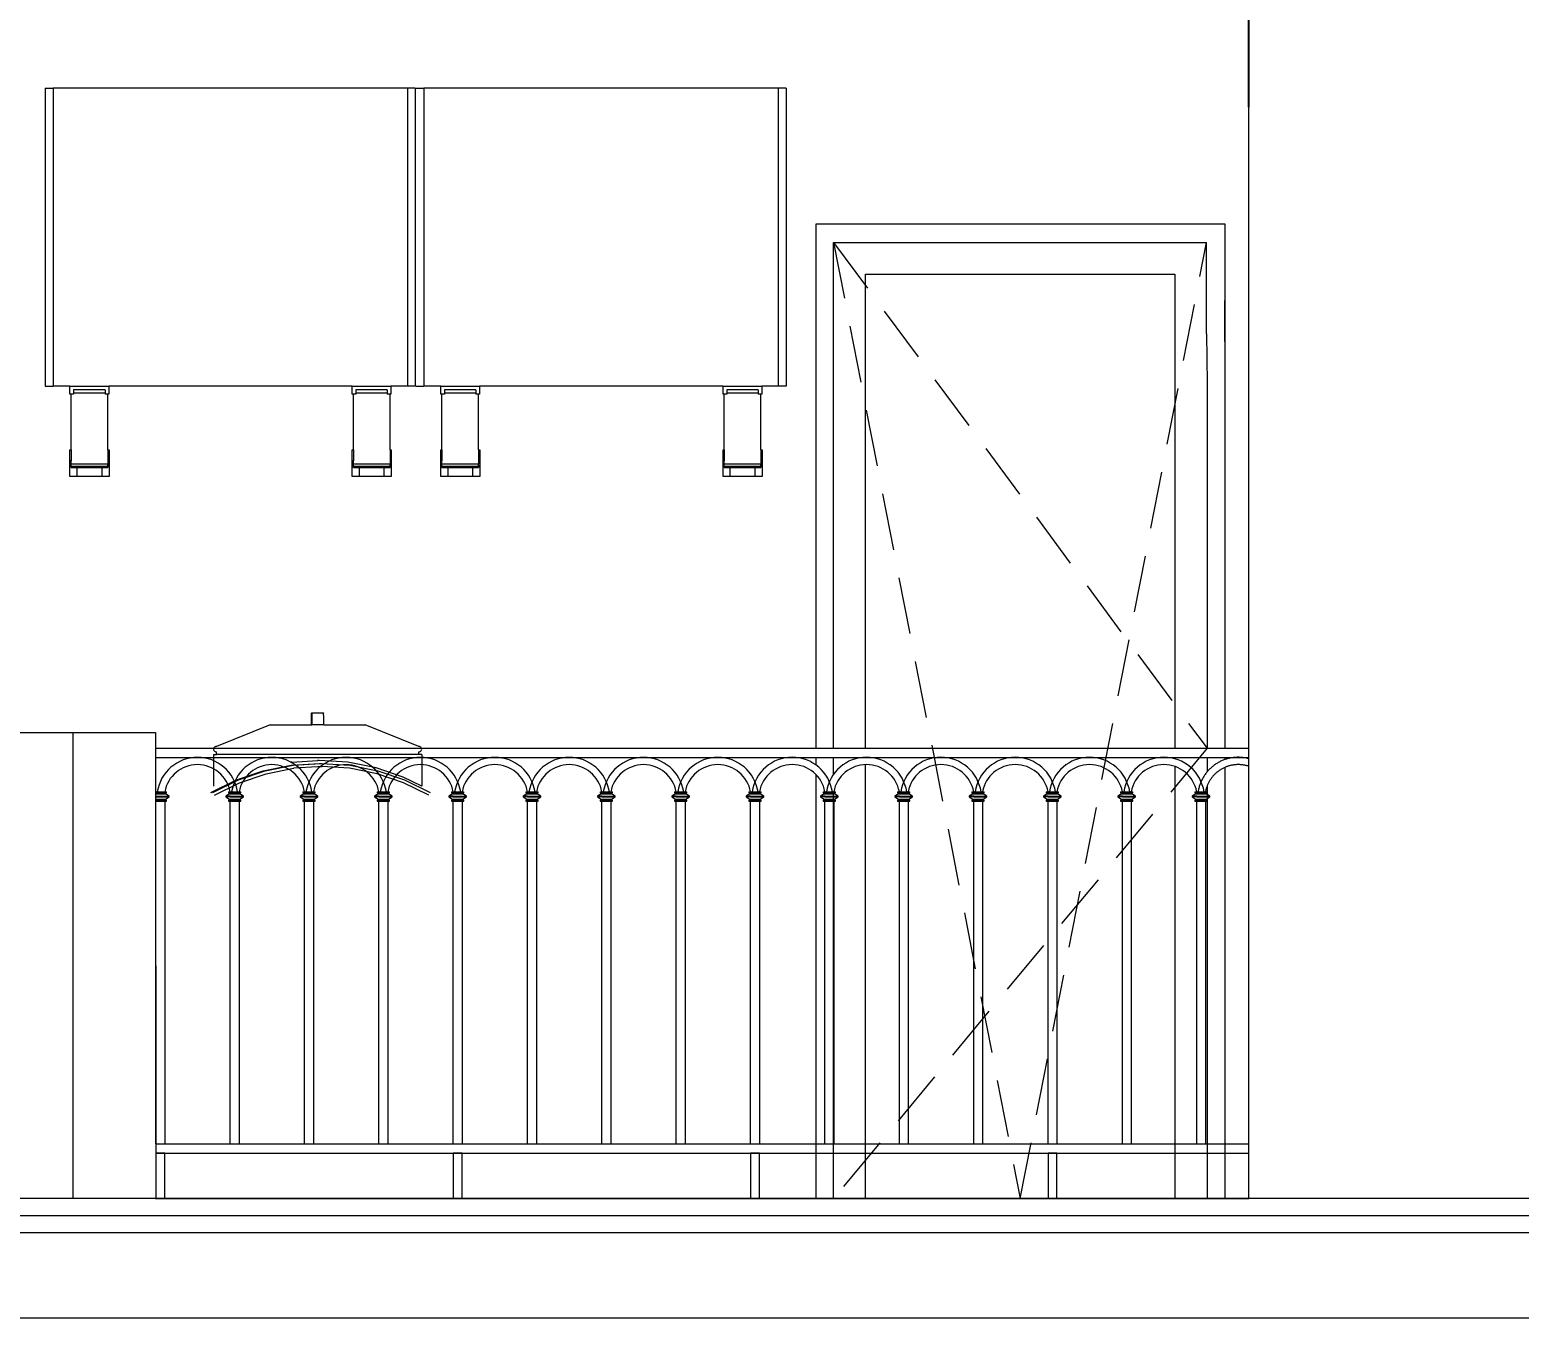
# Model space of a CAD drawing. Header units: millimetres. Extents: x -78046 to 260989, y -99288 to 158505.
# Drawn here: x 199931 to 203200, y 77385 to 80214 of the extents above; entities that cross this region are included whole.
import ezdxf
from ezdxf.xclip import XClip

# ---------------------------------------------------------------- set-up
doc = ezdxf.new("R2010")
doc.units = ezdxf.units.MM
doc.header["$LTSCALE"] = 100
doc.header["$XCLIPFRAME"] = 0
doc.header["$PDMODE"] = 98
doc.linetypes.add('HIDDEN', pattern=[0.375, 0.25, -0.125])
doc.layers.get('Defpoints').update_dxf_attribs({"lineweight": 13})
for name, color, linetype, lineweight in [('-DOOR', 137, 'Continuous', 9), ('-HATCH', 8, 'Continuous', 5), ('-HIDE', 3, 'HIDDEN', 13), ('-LINE1', 7, 'Continuous', 18)]:
    doc.layers.add(name, color=color, linetype=linetype, lineweight=lineweight)
doc.styles.add('AVANH', font='VHAVAN_2.TTF', dxfattribs={"width": 0.8})
doc.dimstyles.new('C_100A3', dxfattribs={"dimscale": 100, "dimtxt": 2.5, "dimasz": 1.2, "dimexe": 1.8, "dimexo": 0, "dimgap": 0.75, "dimtad": 1, "dimdec": 0, "dimzin": 0, "dimdsep": 46, "dimtxsty": 'AVANH', "dimblk": 'ARCHTICK', "dimcen": 0, "dimdle": 1.8, "dimclrd": 256, "dimclre": 256, "dimclrt": 7, "dimadec": 0, "dimazin": 0, "dimtfac": 0.0001, "dimtdec": 0, "dimtix": 1, "dimtmove": 2, "dimatfit": 3, "dimldrblk": 'ARCHTICK', "dimfxl": 1.8, "dimtolj": 1, "dimtzin": 0, "dimarcsym": 0})

# ---------------------------------------------------------------- blocks, each defined once
blk = doc.blocks.new('lancan')
for p, q in [((-1.1, 988.8), (6547.2, 988.8)), ((-1.1, 968.8), (6547.2, 968.8)), ((0, 883.9), (-9.8, 883.9)), ((-4, 893), (0, 893)), ((-1.6, 891), (0, 891)), ((-1.6, 889), (20.8, 889)), ((0, 893), (19.2, 893)), ((19.2, 891), (0, 891)), ((0, 881.9), (0, 883.9)), ((0, 883.9), (19.2, 883.9)), ((19.2, 893), (23.2, 893)), ((19.2, 891), (20.8, 891)), ((19.2, 883.9), (19.2, 881.9)), ((19.2, 883.9), (29, 883.9)), ((20.8, 889), (20.8, 891)), ((20.8, 891), (23.2, 891)), ((29, 883.9), (20.8, 889)), ((23.2, 891), (23.2, 893)), ((29, 881.9), (29, 883.9)), ((161.6, 889), (153.4, 883.9)), ((153.4, 883.9), (153.4, 881.9)), ((163.2, 883.9), (153.4, 883.9)), ((159.2, 893), (159.2, 891)), ((159.2, 893), (163.2, 893)), ((159.2, 891), (161.6, 891)), ((161.6, 891), (161.6, 889)), ((161.6, 891), (163.2, 891)), ((161.6, 889), (184, 889)), ((163.2, 893), (182.4, 893)), ((182.4, 891), (163.2, 891)), ((163.2, 881.9), (163.2, 883.9)), ((163.2, 883.9), (182.4, 883.9)), ((182.4, 893), (186.4, 893)), ((182.4, 891), (184, 891)), ((182.4, 883.9), (182.4, 881.9)), ((182.4, 883.9), (192.2, 883.9)), ((184, 889), (184, 891)), ((184, 891), (186.4, 891)), ((192.2, 883.9), (184, 889)), ((186.4, 891), (186.4, 893)), ((192.2, 881.9), (192.2, 883.9)), ((324.8, 889), (316.6, 883.9)), ((316.6, 883.9), (316.6, 881.9)), ((326.4, 883.9), (316.6, 883.9)), ((322.4, 893), (322.4, 891)), ((322.4, 893), (326.4, 893)), ((322.4, 891), (324.8, 891)), ((324.8, 891), (324.8, 889)), ((324.8, 891), (326.4, 891)), ((324.8, 889), (347.2, 889)), ((326.4, 893), (345.6, 893)), ((345.6, 891), (326.4, 891)), ((326.4, 881.9), (326.4, 883.9)), ((326.4, 883.9), (345.6, 883.9)), ((345.6, 893), (349.6, 893)), ((345.6, 891), (347.2, 891)), ((345.6, 883.9), (345.6, 881.9)), ((345.6, 883.9), (355.4, 883.9)), ((347.2, 889), (347.2, 891)), ((347.2, 891), (349.6, 891)), ((355.4, 883.9), (347.2, 889)), ((349.6, 891), (349.6, 893)), ((355.4, 881.9), (355.4, 883.9)), ((488, 889), (479.8, 883.9)), ((479.8, 883.9), (479.8, 881.9)), ((489.6, 883.9), (479.8, 883.9)), ((485.6, 893), (485.6, 891)), ((485.6, 893), (489.6, 893)), ((485.6, 891), (488, 891)), ((488, 891), (488, 889)), ((488, 891), (489.6, 891)), ((488, 889), (510.4, 889)), ((489.6, 893), (508.8, 893)), ((508.8, 891), (489.6, 891)), ((489.6, 881.9), (489.6, 883.9)), ((489.6, 883.9), (508.8, 883.9)), ((508.8, 893), (512.8, 893)), ((508.8, 891), (510.4, 891)), ((508.8, 883.9), (508.8, 881.9)), ((508.8, 883.9), (518.6, 883.9)), ((510.4, 889), (510.4, 891)), ((510.4, 891), (512.8, 891)), ((518.6, 883.9), (510.4, 889)), ((512.8, 891), (512.8, 893)), ((518.6, 881.9), (518.6, 883.9)), ((651.2, 889), (643, 884)), ((643, 884), (643, 882)), ((652.8, 884), (643, 884)), ((648.8, 893), (648.8, 891)), ((648.8, 893), (652.8, 893)), ((648.8, 891), (651.2, 891)), ((651.2, 891), (651.2, 889)), ((651.2, 891), (652.8, 891)), ((651.2, 889), (673.6, 889)), ((652.8, 893), (672, 893)), ((672, 891), (652.8, 891)), ((652.8, 882), (652.8, 884)), ((652.8, 884), (672, 884)), ((672, 893), (676, 893)), ((672, 891), (673.6, 891)), ((672, 884), (672, 882)), ((672, 884), (681.8, 884)), ((673.6, 889), (673.6, 891)), ((673.6, 891), (676, 891)), ((681.8, 884), (673.6, 889)), ((676, 891), (676, 893)), ((681.8, 882), (681.8, 884)), ((814.4, 889), (806.2, 884)), ((806.2, 884), (806.2, 882)), ((816, 884), (806.2, 884)), ((812, 893), (812, 891)), ((812, 893), (816, 893)), ((812, 891), (814.4, 891)), ((814.4, 891), (814.4, 889)), ((814.4, 891), (816, 891)), ((814.4, 889), (836.8, 889)), ((816, 893), (835.2, 893)), ((835.2, 891), (816, 891)), ((816, 882), (816, 884)), ((816, 884), (835.2, 884)), ((835.2, 893), (839.2, 893)), ((835.2, 891), (836.8, 891)), ((835.2, 884), (835.2, 882)), ((835.2, 884), (845, 884)), ((836.8, 889), (836.8, 891)), ((836.8, 891), (839.2, 891)), ((845, 884), (836.8, 889)), ((839.2, 891), (839.2, 893)), ((845, 882), (845, 884)), ((977.6, 889), (969.4, 884)), ((969.4, 884), (969.4, 882)), ((979.2, 884), (969.4, 884)), ((975.2, 893), (975.2, 891)), ((975.2, 893), (979.2, 893)), ((975.2, 891), (977.6, 891)), ((977.6, 891), (977.6, 889)), ((977.6, 891), (979.2, 891)), ((977.6, 889), (1000, 889)), ((979.2, 893), (998.4, 893)), ((998.4, 891), (979.2, 891)), ((979.2, 882), (979.2, 884)), ((979.2, 884), (998.4, 884)), ((998.4, 893), (1002.4, 893)), ((998.4, 891), (1000, 891)), ((998.4, 884), (998.4, 882)), ((998.4, 884), (1008.2, 884)), ((1000, 889), (1000, 891)), ((1000, 891), (1002.4, 891)), ((1008.2, 884), (1000, 889)), ((1002.4, 891), (1002.4, 893)), ((1008.2, 882), (1008.2, 884)), ((1140.8, 889), (1132.6, 884)), ((1132.6, 884), (1132.6, 882)), ((1142.4, 884), (1132.6, 884)), ((1138.4, 893), (1138.4, 891)), ((1138.4, 893), (1142.4, 893)), ((1138.4, 891), (1140.8, 891)), ((1140.8, 891), (1140.8, 889)), ((1140.8, 891), (1142.4, 891)), ((1140.8, 889), (1163.2, 889)), ((1142.4, 893), (1161.6, 893)), ((1161.6, 891), (1142.4, 891)), ((1142.4, 882), (1142.4, 884)), ((1142.4, 884), (1161.6, 884)), ((1161.6, 893), (1165.6, 893)), ((1161.6, 891), (1163.2, 891)), ((1161.6, 884), (1161.6, 882)), ((1161.6, 884), (1171.4, 884)), ((1163.2, 889), (1163.2, 891)), ((1163.2, 891), (1165.6, 891)), ((1171.4, 884), (1163.2, 889)), ((1165.6, 891), (1165.6, 893)), ((1171.4, 882), (1171.4, 884)), ((1304, 889), (1295.8, 884)), ((1295.8, 884), (1295.8, 882)), ((1305.6, 884), (1295.8, 884)), ((1301.6, 893), (1301.6, 891)), ((1301.6, 893), (1305.6, 893)), ((1301.6, 891), (1304, 891)), ((1304, 891), (1304, 889)), ((1304, 891), (1305.6, 891)), ((1304, 889), (1326.4, 889)), ((1305.6, 893), (1324.8, 893)), ((1324.8, 891), (1305.6, 891)), ((1305.6, 882), (1305.6, 884)), ((1305.6, 884), (1324.8, 884)), ((1324.8, 893), (1328.8, 893)), ((1324.8, 891), (1326.4, 891)), ((1324.8, 884), (1324.8, 882)), ((1324.8, 884), (1334.6, 884)), ((1326.4, 889), (1326.4, 891)), ((1326.4, 891), (1328.8, 891)), ((1334.6, 884), (1326.4, 889)), ((1328.8, 891), (1328.8, 893)), ((1334.6, 882), (1334.6, 884)), ((1467.2, 889), (1459, 884)), ((1459, 884), (1459, 882)), ((1468.8, 884), (1459, 884)), ((1464.8, 893), (1464.8, 891)), ((1464.8, 893), (1468.8, 893)), ((1464.8, 891), (1467.2, 891)), ((1467.2, 891), (1467.2, 889)), ((1467.2, 891), (1468.8, 891)), ((1467.2, 889), (1489.6, 889)), ((1468.8, 893), (1488, 893)), ((1488, 891), (1468.8, 891)), ((1468.8, 882), (1468.8, 884)), ((1468.8, 884), (1488, 884)), ((1488, 893), (1492, 893)), ((1488, 891), (1489.6, 891)), ((1488, 884), (1488, 882)), ((1488, 884), (1497.8, 884)), ((1489.6, 889), (1489.6, 891)), ((1489.6, 891), (1492, 891)), ((1497.8, 884), (1489.6, 889)), ((1492, 891), (1492, 893)), ((1497.8, 882), (1497.8, 884)), ((1630.4, 889), (1622.2, 884)), ((1622.2, 884), (1622.2, 882)), ((1632, 884), (1622.2, 884)), ((1628, 893), (1628, 891)), ((1628, 893), (1632, 893)), ((1628, 891), (1630.4, 891)), ((1630.4, 891), (1630.4, 889)), ((1630.4, 891), (1632, 891)), ((1630.4, 889), (1652.8, 889)), ((1632, 893), (1651.2, 893)), ((1651.2, 891), (1632, 891)), ((1632, 882), (1632, 884)), ((1632, 884), (1651.2, 884)), ((1651.2, 893), (1655.2, 893)), ((1651.2, 891), (1652.8, 891)), ((1651.2, 884), (1651.2, 882)), ((1651.2, 884), (1661, 884)), ((1652.8, 889), (1652.8, 891)), ((1652.8, 891), (1655.2, 891)), ((1661, 884), (1652.8, 889)), ((1655.2, 891), (1655.2, 893)), ((1661, 882), (1661, 884)), ((1793.6, 889), (1785.4, 884)), ((1785.4, 884), (1785.4, 882)), ((1795.2, 884), (1785.4, 884)), ((1791.2, 893), (1791.2, 891)), ((1791.2, 893), (1795.2, 893)), ((1791.2, 891), (1793.6, 891)), ((1793.6, 891), (1793.6, 889)), ((1793.6, 891), (1795.2, 891)), ((1793.6, 889), (1816, 889)), ((1795.2, 893), (1814.4, 893)), ((1814.4, 891), (1795.2, 891)), ((1795.2, 882), (1795.2, 884)), ((1795.2, 884), (1814.4, 884)), ((1814.4, 893), (1818.4, 893)), ((1814.4, 891), (1816, 891)), ((1814.4, 884), (1814.4, 882)), ((1814.4, 884), (1824.2, 884)), ((1816, 889), (1816, 891)), ((1816, 891), (1818.4, 891)), ((1824.2, 884), (1816, 889)), ((1818.4, 891), (1818.4, 893)), ((1824.2, 882), (1824.2, 884)), ((1956.8, 889), (1948.5, 884)), ((1948.5, 884), (1948.5, 882)), ((1958.4, 884), (1948.5, 884)), ((1954.4, 893), (1954.4, 891)), ((1954.4, 893), (1958.4, 893)), ((1954.4, 891), (1956.8, 891)), ((1956.8, 891), (1956.8, 889)), ((1956.8, 891), (1958.4, 891)), ((1956.8, 889), (1979.2, 889)), ((1958.4, 893), (1977.6, 893)), ((1977.6, 891), (1958.4, 891)), ((1958.4, 882), (1958.4, 884)), ((1958.4, 884), (1977.6, 884)), ((1977.6, 893), (1981.6, 893)), ((1977.6, 891), (1979.2, 891)), ((1977.6, 884), (1977.6, 882)), ((1977.6, 884), (1987.4, 884)), ((1979.2, 889), (1979.2, 891)), ((1979.2, 891), (1981.6, 891)), ((1987.4, 884), (1979.2, 889)), ((1981.6, 891), (1981.6, 893)), ((1987.4, 882), (1987.4, 884)), ((2120, 889), (2111.7, 884)), ((2111.7, 884), (2111.7, 882)), ((2121.6, 884), (2111.7, 884)), ((2117.6, 893), (2117.6, 891)), ((2117.6, 893), (2121.6, 893)), ((2117.6, 891), (2120, 891)), ((2120, 891), (2120, 889)), ((2120, 891), (2121.6, 891)), ((2120, 889), (2142.4, 889)), ((2121.6, 893), (2140.8, 893)), ((2140.8, 891), (2121.6, 891)), ((2121.6, 882), (2121.6, 884)), ((2121.6, 884), (2140.8, 884)), ((2140.8, 893), (2144.8, 893)), ((2140.8, 891), (2142.4, 891)), ((2140.8, 884), (2140.8, 882)), ((2140.8, 884), (2150.6, 884)), ((2142.4, 889), (2142.4, 891)), ((2142.4, 891), (2144.8, 891)), ((2150.6, 884), (2142.4, 889)), ((2144.8, 891), (2144.8, 893)), ((2150.6, 882), (2150.6, 884)), ((2283.2, 889), (2274.9, 884)), ((2274.9, 884), (2274.9, 882)), ((2284.8, 884), (2274.9, 884)), ((2280.8, 893), (2280.8, 891)), ((2280.8, 893), (2284.8, 893)), ((2280.8, 891), (2283.2, 891)), ((2283.2, 891), (2283.2, 889)), ((2283.2, 891), (2284.8, 891)), ((2283.2, 889), (2305.6, 889)), ((2284.8, 893), (2304, 893)), ((2304, 891), (2284.8, 891)), ((2284.8, 882), (2284.8, 884)), ((2284.8, 884), (2304, 884)), ((2304, 893), (2308, 893)), ((2304, 891), (2305.6, 891)), ((2304, 884), (2304, 882)), ((2304, 884), (2313.8, 884)), ((2305.6, 889), (2305.6, 891)), ((2305.6, 891), (2308, 891)), ((2313.8, 884), (2305.6, 889)), ((2308, 891), (2308, 893)), ((2313.8, 882), (2313.8, 884)), ((0, 881.9), (-9.8, 881.9)), ((-4, 872.9), (0, 872.9)), ((-1.6, 876.9), (20.8, 876.9)), ((-1.6, 874.9), (0, 874.9)), ((0, 881.9), (19.2, 881.9)), ((19.2, 874.9), (0, 874.9)), ((0, 120), (0, 872.9)), ((0, 872.9), (19.2, 872.9)), ((19.2, 881.9), (29, 881.9)), ((19.2, 874.9), (20.8, 874.9)), ((19.2, 872.9), (19.2, 120)), ((19.2, 872.9), (23.2, 872.9)), ((20.8, 876.9), (29, 881.9)), ((20.8, 874.9), (20.8, 876.9)), ((20.8, 874.9), (23.2, 874.9)), ((23.2, 872.9), (23.2, 874.9)), ((153.4, 881.9), (161.6, 876.9)), ((163.2, 881.9), (153.4, 881.9)), ((159.2, 874.9), (159.2, 872.9)), ((159.2, 874.9), (161.6, 874.9)), ((159.2, 872.9), (163.2, 872.9)), ((161.6, 876.9), (161.6, 874.9)), ((161.6, 876.9), (184, 876.9)), ((161.6, 874.9), (163.2, 874.9)), ((163.2, 881.9), (182.4, 881.9)), ((182.4, 874.9), (163.2, 874.9)), ((163.2, 120), (163.2, 872.9)), ((163.2, 872.9), (182.4, 872.9)), ((182.4, 881.9), (192.2, 881.9)), ((182.4, 874.9), (184, 874.9)), ((182.4, 872.9), (182.4, 120)), ((182.4, 872.9), (186.4, 872.9)), ((184, 876.9), (192.2, 881.9)), ((184, 874.9), (184, 876.9)), ((184, 874.9), (186.4, 874.9)), ((186.4, 872.9), (186.4, 874.9)), ((316.6, 881.9), (324.8, 876.9)), ((326.4, 881.9), (316.6, 881.9)), ((322.4, 874.9), (322.4, 872.9)), ((322.4, 874.9), (324.8, 874.9)), ((322.4, 872.9), (326.4, 872.9)), ((324.8, 876.9), (324.8, 874.9)), ((324.8, 876.9), (347.2, 876.9)), ((324.8, 874.9), (326.4, 874.9)), ((326.4, 881.9), (345.6, 881.9)), ((345.6, 874.9), (326.4, 874.9)), ((326.4, 120), (326.4, 872.9)), ((326.4, 872.9), (345.6, 872.9)), ((345.6, 881.9), (355.4, 881.9)), ((345.6, 874.9), (347.2, 874.9)), ((345.6, 872.9), (345.6, 120)), ((345.6, 872.9), (349.6, 872.9)), ((347.2, 876.9), (355.4, 881.9)), ((347.2, 874.9), (347.2, 876.9)), ((347.2, 874.9), (349.6, 874.9)), ((349.6, 872.9), (349.6, 874.9)), ((479.8, 881.9), (488, 876.9)), ((489.6, 881.9), (479.8, 881.9)), ((485.6, 874.9), (485.6, 872.9)), ((485.6, 874.9), (488, 874.9)), ((485.6, 872.9), (489.6, 872.9)), ((488, 876.9), (488, 874.9)), ((488, 876.9), (510.4, 876.9)), ((488, 874.9), (489.6, 874.9)), ((489.6, 881.9), (508.8, 881.9)), ((508.8, 874.9), (489.6, 874.9)), ((489.6, 120), (489.6, 872.9)), ((489.6, 872.9), (508.8, 872.9)), ((508.8, 881.9), (518.6, 881.9)), ((508.8, 874.9), (510.4, 874.9)), ((508.8, 872.9), (508.8, 120)), ((508.8, 872.9), (512.8, 872.9)), ((510.4, 876.9), (518.6, 881.9)), ((510.4, 874.9), (510.4, 876.9)), ((510.4, 874.9), (512.8, 874.9)), ((512.8, 872.9), (512.8, 874.9)), ((643, 882), (651.2, 876.9)), ((652.8, 882), (643, 882)), ((648.8, 874.9), (648.8, 872.9)), ((648.8, 874.9), (651.2, 874.9)), ((648.8, 872.9), (652.8, 872.9)), ((651.2, 876.9), (651.2, 874.9)), ((651.2, 876.9), (673.6, 876.9)), ((651.2, 874.9), (652.8, 874.9)), ((652.8, 882), (672, 882)), ((672, 874.9), (652.8, 874.9)), ((652.8, 120), (652.8, 872.9)), ((652.8, 872.9), (672, 872.9)), ((672, 882), (681.8, 882)), ((672, 874.9), (673.6, 874.9)), ((672, 872.9), (672, 120)), ((672, 872.9), (676, 872.9)), ((673.6, 876.9), (681.8, 882)), ((673.6, 874.9), (673.6, 876.9)), ((673.6, 874.9), (676, 874.9)), ((676, 872.9), (676, 874.9)), ((806.2, 882), (814.4, 876.9)), ((816, 882), (806.2, 882)), ((812, 874.9), (812, 872.9)), ((812, 874.9), (814.4, 874.9)), ((812, 872.9), (816, 872.9)), ((814.4, 876.9), (814.4, 874.9)), ((814.4, 876.9), (836.8, 876.9)), ((814.4, 874.9), (816, 874.9)), ((816, 882), (835.2, 882)), ((835.2, 874.9), (816, 874.9)), ((816, 120), (816, 872.9)), ((816, 872.9), (835.2, 872.9)), ((835.2, 882), (845, 882)), ((835.2, 874.9), (836.8, 874.9)), ((835.2, 872.9), (835.2, 120)), ((835.2, 872.9), (839.2, 872.9)), ((836.8, 876.9), (845, 882)), ((836.8, 874.9), (836.8, 876.9)), ((836.8, 874.9), (839.2, 874.9)), ((839.2, 872.9), (839.2, 874.9)), ((969.4, 882), (977.6, 876.9)), ((979.2, 882), (969.4, 882)), ((975.2, 874.9), (975.2, 872.9)), ((975.2, 874.9), (977.6, 874.9)), ((975.2, 872.9), (979.2, 872.9)), ((977.6, 876.9), (977.6, 874.9)), ((977.6, 876.9), (1000, 876.9)), ((977.6, 874.9), (979.2, 874.9)), ((979.2, 882), (998.4, 882)), ((998.4, 874.9), (979.2, 874.9)), ((979.2, 120), (979.2, 872.9)), ((979.2, 872.9), (998.4, 872.9)), ((998.4, 882), (1008.2, 882)), ((998.4, 874.9), (1000, 874.9)), ((998.4, 872.9), (998.4, 120)), ((998.4, 872.9), (1002.4, 872.9)), ((1000, 876.9), (1008.2, 882)), ((1000, 874.9), (1000, 876.9)), ((1000, 874.9), (1002.4, 874.9)), ((1002.4, 872.9), (1002.4, 874.9)), ((1132.6, 882), (1140.8, 876.9)), ((1142.4, 882), (1132.6, 882)), ((1138.4, 874.9), (1138.4, 872.9)), ((1138.4, 874.9), (1140.8, 874.9)), ((1138.4, 872.9), (1142.4, 872.9)), ((1140.8, 876.9), (1140.8, 874.9)), ((1140.8, 876.9), (1163.2, 876.9)), ((1140.8, 874.9), (1142.4, 874.9)), ((1142.4, 882), (1161.6, 882)), ((1161.6, 874.9), (1142.4, 874.9)), ((1142.4, 120), (1142.4, 872.9)), ((1142.4, 872.9), (1161.6, 872.9)), ((1161.6, 882), (1171.4, 882)), ((1161.6, 874.9), (1163.2, 874.9)), ((1161.6, 872.9), (1161.6, 120)), ((1161.6, 872.9), (1165.6, 872.9)), ((1163.2, 876.9), (1171.4, 882)), ((1163.2, 874.9), (1163.2, 876.9)), ((1163.2, 874.9), (1165.6, 874.9)), ((1165.6, 872.9), (1165.6, 874.9)), ((1295.8, 882), (1304, 876.9)), ((1305.6, 882), (1295.8, 882)), ((1301.6, 874.9), (1301.6, 872.9)), ((1301.6, 874.9), (1304, 874.9)), ((1301.6, 872.9), (1305.6, 872.9)), ((1304, 876.9), (1304, 874.9)), ((1304, 876.9), (1326.4, 876.9)), ((1304, 874.9), (1305.6, 874.9)), ((1305.6, 882), (1324.8, 882)), ((1324.8, 874.9), (1305.6, 874.9)), ((1305.6, 120), (1305.6, 872.9)), ((1305.6, 872.9), (1324.8, 872.9)), ((1324.8, 882), (1334.6, 882)), ((1324.8, 874.9), (1326.4, 874.9)), ((1324.8, 872.9), (1324.8, 120)), ((1324.8, 872.9), (1328.8, 872.9)), ((1326.4, 876.9), (1334.6, 882)), ((1326.4, 874.9), (1326.4, 876.9)), ((1326.4, 874.9), (1328.8, 874.9)), ((1328.8, 872.9), (1328.8, 874.9)), ((1459, 882), (1467.2, 876.9)), ((1468.8, 882), (1459, 882)), ((1464.8, 874.9), (1464.8, 872.9)), ((1464.8, 874.9), (1467.2, 874.9)), ((1464.8, 872.9), (1468.8, 872.9)), ((1467.2, 876.9), (1467.2, 874.9)), ((1467.2, 876.9), (1489.6, 876.9)), ((1467.2, 874.9), (1468.8, 874.9)), ((1468.8, 882), (1488, 882)), ((1488, 874.9), (1468.8, 874.9)), ((1468.8, 120), (1468.8, 872.9)), ((1468.8, 872.9), (1488, 872.9)), ((1488, 882), (1497.8, 882)), ((1488, 874.9), (1489.6, 874.9)), ((1488, 872.9), (1488, 120)), ((1488, 872.9), (1492, 872.9)), ((1489.6, 876.9), (1497.8, 882)), ((1489.6, 874.9), (1489.6, 876.9)), ((1489.6, 874.9), (1492, 874.9)), ((1492, 872.9), (1492, 874.9)), ((1622.2, 882), (1630.4, 876.9)), ((1632, 882), (1622.2, 882)), ((1628, 874.9), (1628, 872.9)), ((1628, 874.9), (1630.4, 874.9)), ((1628, 872.9), (1632, 872.9)), ((1630.4, 876.9), (1630.4, 874.9)), ((1630.4, 876.9), (1652.8, 876.9)), ((1630.4, 874.9), (1632, 874.9)), ((1632, 882), (1651.2, 882)), ((1651.2, 874.9), (1632, 874.9)), ((1632, 120), (1632, 872.9)), ((1632, 872.9), (1651.2, 872.9)), ((1651.2, 882), (1661, 882)), ((1651.2, 874.9), (1652.8, 874.9)), ((1651.2, 872.9), (1651.2, 120)), ((1651.2, 872.9), (1655.2, 872.9)), ((1652.8, 876.9), (1661, 882)), ((1652.8, 874.9), (1652.8, 876.9)), ((1652.8, 874.9), (1655.2, 874.9)), ((1655.2, 872.9), (1655.2, 874.9)), ((1785.4, 882), (1793.6, 876.9)), ((1795.2, 882), (1785.4, 882)), ((1791.2, 874.9), (1791.2, 872.9)), ((1791.2, 874.9), (1793.6, 874.9)), ((1791.2, 872.9), (1795.2, 872.9)), ((1793.6, 876.9), (1793.6, 874.9)), ((1793.6, 876.9), (1816, 876.9)), ((1793.6, 874.9), (1795.2, 874.9)), ((1795.2, 882), (1814.4, 882)), ((1814.4, 874.9), (1795.2, 874.9)), ((1795.2, 120), (1795.2, 872.9)), ((1795.2, 872.9), (1814.4, 872.9)), ((1814.4, 882), (1824.2, 882)), ((1814.4, 874.9), (1816, 874.9)), ((1814.4, 872.9), (1814.4, 120)), ((1814.4, 872.9), (1818.4, 872.9)), ((1816, 876.9), (1824.2, 882)), ((1816, 874.9), (1816, 876.9)), ((1816, 874.9), (1818.4, 874.9)), ((1818.4, 872.9), (1818.4, 874.9)), ((1948.5, 882), (1956.8, 876.9)), ((1958.4, 882), (1948.5, 882)), ((1954.4, 874.9), (1954.4, 872.9)), ((1954.4, 874.9), (1956.8, 874.9)), ((1954.4, 872.9), (1958.4, 872.9)), ((1956.8, 876.9), (1956.8, 874.9)), ((1956.8, 876.9), (1979.2, 876.9)), ((1956.8, 874.9), (1958.4, 874.9)), ((1958.4, 882), (1977.6, 882)), ((1977.6, 874.9), (1958.4, 874.9)), ((1958.4, 120), (1958.4, 872.9)), ((1958.4, 872.9), (1977.6, 872.9)), ((1977.6, 882), (1987.4, 882)), ((1977.6, 874.9), (1979.2, 874.9)), ((1977.6, 872.9), (1977.6, 120)), ((1977.6, 872.9), (1981.6, 872.9)), ((1979.2, 876.9), (1987.4, 882)), ((1979.2, 874.9), (1979.2, 876.9)), ((1979.2, 874.9), (1981.6, 874.9)), ((1981.6, 872.9), (1981.6, 874.9)), ((2111.7, 882), (2120, 876.9)), ((2121.6, 882), (2111.7, 882)), ((2117.6, 874.9), (2117.6, 872.9)), ((2117.6, 874.9), (2120, 874.9)), ((2117.6, 872.9), (2121.6, 872.9)), ((2120, 876.9), (2120, 874.9)), ((2120, 876.9), (2142.4, 876.9)), ((2120, 874.9), (2121.6, 874.9)), ((2121.6, 882), (2140.8, 882)), ((2140.8, 874.9), (2121.6, 874.9)), ((2121.6, 120), (2121.6, 872.9)), ((2121.6, 872.9), (2140.8, 872.9)), ((2140.8, 882), (2150.6, 882)), ((2140.8, 874.9), (2142.4, 874.9)), ((2140.8, 872.9), (2140.8, 120)), ((2140.8, 872.9), (2144.8, 872.9)), ((2142.4, 876.9), (2150.6, 882)), ((2142.4, 874.9), (2142.4, 876.9)), ((2142.4, 874.9), (2144.8, 874.9)), ((2144.8, 872.9), (2144.8, 874.9)), ((2274.9, 882), (2283.2, 876.9)), ((2284.8, 882), (2274.9, 882)), ((2280.8, 874.9), (2280.8, 872.9)), ((2280.8, 874.9), (2283.2, 874.9)), ((2280.8, 872.9), (2284.8, 872.9)), ((2283.2, 876.9), (2283.2, 874.9)), ((2283.2, 876.9), (2305.6, 876.9)), ((2283.2, 874.9), (2284.8, 874.9)), ((2284.8, 882), (2304, 882)), ((2304, 874.9), (2284.8, 874.9)), ((2284.8, 120), (2284.8, 872.9)), ((2284.8, 872.9), (2304, 872.9)), ((2304, 882), (2313.8, 882)), ((2304, 874.9), (2305.6, 874.9)), ((2304, 872.9), (2304, 120)), ((2304, 872.9), (2308, 872.9)), ((2305.6, 876.9), (2313.8, 882)), ((2305.6, 874.9), (2305.6, 876.9)), ((2305.6, 874.9), (2308, 874.9)), ((2308, 872.9), (2308, 874.9)), ((-1.1, 120), (6547.2, 120)), ((-1.1, 100), (6547.2, 100)), ((-1.1, 0), (6547.2, 0))]:
    blk.add_line(p, q)
for points in [[(19.2, 100), (0, 100), (0, 0), (19.2, 0)], [(672, 100), (652.8, 100), (652.8, 0), (672, 0)], [(1324.8, 100), (1305.6, 100), (1305.6, 0), (1324.8, 0)], [(1977.6, 100), (1958.4, 100), (1958.4, 0), (1977.6, 0)]]:
    blk.add_lwpolyline(points, close=True)
for centre, radius, start, end in [((91.2, 879.7), 89.2, 8.5304, 171.4696), ((91.2, 879.7), 73.2, 10.4137, 169.5863), ((254.4, 879.7), 89.2, 8.5304, 171.4696), ((254.4, 879.7), 73.2, 10.4137, 169.5863), ((417.6, 879.7), 89.2, 8.5304, 171.4696), ((417.6, 879.7), 73.2, 10.4137, 169.5863), ((580.8, 879.7), 89.2, 8.5304, 171.4696), ((580.8, 879.7), 73.2, 10.4137, 169.5863), ((744, 879.7), 89.2, 8.5304, 171.4696), ((744, 879.7), 73.2, 10.4137, 169.5863), ((907.2, 879.7), 89.2, 8.5304, 171.4696), ((907.2, 879.7), 73.2, 10.4137, 169.5863), ((1070.4, 879.7), 89.2, 8.5304, 171.4696), ((1070.4, 879.7), 73.2, 10.4137, 169.5863), ((1233.6, 879.7), 89.2, 8.5304, 171.4696), ((1233.6, 879.7), 73.2, 10.4137, 169.5863), ((1396.8, 879.8), 89.2, 8.5304, 171.4696), ((1396.8, 879.8), 73.2, 10.4137, 169.5863), ((1560, 879.8), 89.2, 8.5304, 171.4696), ((1560, 879.8), 73.2, 10.4137, 169.5863), ((1723.2, 879.8), 89.2, 8.5304, 171.4696), ((1723.2, 879.8), 73.2, 10.4137, 169.5863), ((1886.4, 879.8), 89.2, 8.5304, 171.4696), ((1886.4, 879.8), 73.2, 10.4137, 169.5863), ((2049.6, 879.8), 89.2, 8.5304, 171.4696), ((2049.6, 879.8), 73.2, 10.4137, 169.5863), ((2212.8, 879.8), 89.2, 8.5304, 171.4696), ((2212.8, 879.8), 73.2, 10.4137, 169.5863), ((2376, 879.8), 89.2, 8.5304, 171.4696), ((2376, 879.8), 73.2, 10.4137, 169.5863)]:
    blk.add_arc(centre, radius, start, end)
blk = doc.blocks.new('_ARCHTICK')
at = {"const_width": 0.15}
blk.add_lwpolyline([(-0.5, -0.5), (0.5, 0.5)], dxfattribs=at)
blk = doc.blocks.new('*D140')
at = {"layer": 'Defpoints', "lineweight": -2, "transparency": 16777216}
for p, q in [((202606.5, 80044.3), (202606.5, 80493.4)), ((203456.4, 80044.3), (203456.4, 80493.4)), ((203636.4, 80313.4), (202426.5, 80313.4))]:
    blk.add_line(p, q, dxfattribs=at)
at = {"layer": 'Defpoints', "color": 0, "transparency": 16777216}
for p in [(202606.5, 80313.4), (202606.5, 80044.3), (203456.4, 80044.3)]:
    blk.add_point(p, dxfattribs=at)
at = {"layer": 'Defpoints', "lineweight": -2, "transparency": 16777216, "xscale": 120, "yscale": 120, "zscale": 120, "rotation": 180}
blk.add_blockref('_ARCHTICK', (202606.5, 80313.4), dxfattribs=at)
at = {"layer": 'Defpoints', "lineweight": -2, "transparency": 16777216, "xscale": 120, "yscale": 120, "zscale": 120}
blk.add_blockref('_ARCHTICK', (203456.4, 80313.4), dxfattribs=at)
at = {"layer": 'Defpoints', "color": 7, "transparency": 16777216, "insert": (203031.5, 80517.7), "char_height": 250, "attachment_point": 5, "style": 'AVANH'}
blk.add_mtext('\\A1;850', dxfattribs=at)

msp = doc.modelspace()

# ---------------------------------------------------------------- linework, layer by layer
at = {"layer": '-DOOR', "lineweight": 9}
for p, q in [((201695.1, 79747.5), (202514.1, 79747.5)), ((201695.1, 78636.8), (201695.1, 79747.5)), ((202514.1, 79546.5), (202514.1, 79747.5)), ((201765.1, 79677.5), (202444.6, 79677.5)), ((201765.1, 78636.8), (201765.1, 79677.5)), ((202444.6, 79677.5), (202444.6, 78636.8)), ((202514.1, 79546.5), (202515.1, 79438.5)), ((202515.1, 79438.5), (202515.1, 78636.8)), ((201695.1, 78579.8), (201695.1, 78616.8)), ((201765.1, 78616.8), (201765.1, 78616.9)), ((202444.6, 78616.8), (202444.6, 78613.6)), ((202515.1, 78616.8), (202515.1, 78585)), ((201765.1, 77648), (201765.1, 78600.9)), ((202444.6, 78596.8), (202444.6, 77648)), ((201695.1, 77648), (201695.1, 78541)), ((202515.1, 78553.8), (202515.1, 77648))]:
    msp.add_line(p, q, dxfattribs=at)
at = {"layer": '-HATCH'}
for p, q in [((199964.5, 80086.5), (199964.5, 79431.9)), ((199964.5, 80086.5), (199981.8, 80086.5)), ((200759.7, 80086.5), (199981.8, 80086.5)), ((199981.8, 80086.5), (199981.8, 79431.9)), ((200759.7, 80086.5), (200759.7, 79431.9)), ((200777, 80086.5), (200759.7, 80086.5)), ((200777, 80086.5), (200777, 79431.9)), ((200778.5, 80086.5), (200795.8, 80086.5)), ((201573.7, 80086.5), (200795.8, 80086.5)), ((200795.8, 80086.5), (200795.8, 79431.9)), ((201573.7, 80086.5), (201573.7, 79431.9)), ((201591, 80086.5), (201573.7, 80086.5)), ((201591, 80086.5), (201591, 79431.9)), ((199964.5, 79431.9), (199981.8, 79431.9)), ((200018.9, 79431.9), (199981.8, 79431.9)), ((200018.9, 79431.9), (200104, 79431.9)), ((200018.9, 79414.5), (200018.9, 79431.9)), ((200095.9, 79423.8), (200027, 79423.8)), ((200027, 79423.8), (200027, 79417)), ((200095.9, 79423.8), (200095.9, 79417)), ((200104, 79431.9), (200104, 79414.5)), ((200638.5, 79431.9), (200104, 79431.9)), ((200638.5, 79431.9), (200723.6, 79431.9)), ((200638.5, 79414.5), (200638.5, 79431.9)), ((200715.5, 79423.8), (200646.6, 79423.8)), ((200646.6, 79423.8), (200646.6, 79417)), ((200715.5, 79423.8), (200715.5, 79417)), ((200723.6, 79431.9), (200723.6, 79414.5)), ((200759.7, 79431.9), (200723.6, 79431.9)), ((200777, 79431.9), (200759.7, 79431.9)), ((200778.5, 79431.9), (200795.8, 79431.9)), ((200832.9, 79431.9), (200795.8, 79431.9)), ((200832.9, 79431.9), (200918, 79431.9)), ((200832.9, 79414.5), (200832.9, 79431.9)), ((200909.9, 79423.8), (200841, 79423.8)), ((200841, 79423.8), (200841, 79417)), ((200909.9, 79423.8), (200909.9, 79417)), ((200918, 79431.9), (200918, 79414.5)), ((201452.5, 79431.9), (200918, 79431.9)), ((201452.5, 79431.9), (201537.6, 79431.9)), ((201452.5, 79414.5), (201452.5, 79431.9)), ((201529.5, 79423.8), (201460.6, 79423.8)), ((201460.6, 79423.8), (201460.6, 79417)), ((201529.5, 79423.8), (201529.5, 79417)), ((201537.6, 79431.9), (201537.6, 79414.5)), ((201573.7, 79431.9), (201537.6, 79431.9)), ((201591, 79431.9), (201573.7, 79431.9)), ((200021.5, 79414.5), (200018.9, 79414.5)), ((200027, 79414.5), (200021.5, 79414.5)), ((200021.5, 79292.2), (200021.5, 79414.5)), ((200027, 79417), (200095.9, 79417)), ((200027, 79417), (200027, 79414.5)), ((200095.9, 79417), (200095.9, 79414.5)), ((200102, 79414.5), (200095.9, 79414.5)), ((200104, 79414.5), (200102, 79414.5)), ((200102, 79292.2), (200102, 79414.5)), ((200641.1, 79414.5), (200638.5, 79414.5)), ((200646.6, 79414.5), (200641.1, 79414.5)), ((200641.1, 79292.2), (200641.1, 79414.5)), ((200646.6, 79417), (200715.5, 79417)), ((200646.6, 79417), (200646.6, 79414.5)), ((200715.5, 79417), (200715.5, 79414.5)), ((200721.6, 79414.5), (200715.5, 79414.5)), ((200723.6, 79414.5), (200721.6, 79414.5)), ((200721.6, 79292.2), (200721.6, 79414.5)), ((200835.5, 79414.5), (200832.9, 79414.5)), ((200841, 79414.5), (200835.5, 79414.5)), ((200835.5, 79292.2), (200835.5, 79414.5)), ((200841, 79417), (200909.9, 79417)), ((200841, 79417), (200841, 79414.5)), ((200909.9, 79417), (200909.9, 79414.5)), ((200916, 79414.5), (200909.9, 79414.5)), ((200918, 79414.5), (200916, 79414.5)), ((200916, 79292.2), (200916, 79414.5)), ((201455.1, 79414.5), (201452.5, 79414.5)), ((201460.6, 79414.5), (201455.1, 79414.5)), ((201455.1, 79292.2), (201455.1, 79414.5)), ((201460.6, 79417), (201529.5, 79417)), ((201460.6, 79417), (201460.6, 79414.5)), ((201529.5, 79417), (201529.5, 79414.5)), ((201535.6, 79414.5), (201529.5, 79414.5)), ((201537.6, 79414.5), (201535.6, 79414.5)), ((201535.6, 79292.2), (201535.6, 79414.5)), ((200018.9, 79292.2), (200021.5, 79292.2)), ((200018.9, 79233.2), (200018.9, 79292.2)), ((200021.5, 79292.2), (200021.5, 79267.8)), ((200102, 79292.2), (200104.6, 79292.2)), ((200102, 79292.2), (200102, 79267.8)), ((200104.6, 79292.2), (200104.6, 79233.2)), ((200638.5, 79292.2), (200641.1, 79292.2)), ((200638.5, 79233.2), (200638.5, 79292.2)), ((200641.1, 79292.2), (200641.1, 79267.8)), ((200721.6, 79292.2), (200724.2, 79292.2)), ((200721.6, 79292.2), (200721.6, 79267.8)), ((200724.2, 79292.2), (200724.2, 79233.2)), ((200832.9, 79292.2), (200835.5, 79292.2)), ((200832.9, 79233.2), (200832.9, 79292.2)), ((200835.5, 79292.2), (200835.5, 79267.8)), ((200916, 79292.2), (200918.6, 79292.2)), ((200916, 79292.2), (200916, 79267.8)), ((200918.6, 79292.2), (200918.6, 79233.2)), ((201452.5, 79292.2), (201455.1, 79292.2)), ((201452.5, 79233.2), (201452.5, 79292.2)), ((201455.1, 79292.2), (201455.1, 79267.8)), ((201535.6, 79292.2), (201538.2, 79292.2)), ((201535.6, 79292.2), (201535.6, 79267.8)), ((201538.2, 79292.2), (201538.2, 79233.2)), ((200021.5, 79267.8), (200019.1, 79267.8)), ((200019.1, 79267.8), (200019.1, 79264.9)), ((200019.1, 79262), (200019.1, 79264.9)), ((200021.5, 79264.9), (200019.1, 79264.9)), ((200021.5, 79262), (200019.1, 79262)), ((200019.1, 79262), (200019.1, 79257.8)), ((200021.5, 79257.8), (200019.1, 79257.8)), ((200021.5, 79264.9), (200021.5, 79267.8)), ((200021.5, 79262), (200021.5, 79264.9)), ((200021.5, 79261.3), (200021.5, 79262)), ((200021.5, 79261.3), (200102, 79261.3)), ((200021.5, 79257.8), (200021.5, 79261.3)), ((200021.5, 79256.1), (200021.5, 79257.8)), ((200102, 79267.8), (200104.5, 79267.8)), ((200102, 79267.8), (200102, 79264.9)), ((200102, 79264.9), (200102, 79262)), ((200102, 79264.9), (200104.5, 79264.9)), ((200102, 79262), (200104.5, 79262)), ((200102, 79262), (200102, 79261.3)), ((200102, 79257.8), (200102, 79261.3)), ((200102, 79257.8), (200104.5, 79257.8)), ((200102, 79257.8), (200102, 79256.1)), ((200104.5, 79267.8), (200104.5, 79264.9)), ((200104.5, 79264.9), (200104.5, 79262)), ((200104.5, 79262), (200104.5, 79257.8)), ((200641.1, 79267.8), (200638.7, 79267.8)), ((200638.7, 79267.8), (200638.7, 79264.9)), ((200638.7, 79262), (200638.7, 79264.9)), ((200641.1, 79264.9), (200638.7, 79264.9)), ((200641.1, 79262), (200638.7, 79262)), ((200638.7, 79262), (200638.7, 79257.8)), ((200641.1, 79257.8), (200638.7, 79257.8)), ((200641.1, 79264.9), (200641.1, 79267.8)), ((200641.1, 79262), (200641.1, 79264.9)), ((200641.1, 79261.3), (200641.1, 79262)), ((200641.1, 79261.3), (200721.6, 79261.3)), ((200641.1, 79257.8), (200641.1, 79261.3)), ((200641.1, 79256.1), (200641.1, 79257.8)), ((200721.6, 79267.8), (200724.1, 79267.8)), ((200721.6, 79267.8), (200721.6, 79264.9)), ((200721.6, 79264.9), (200721.6, 79262)), ((200721.6, 79264.9), (200724.1, 79264.9)), ((200721.6, 79262), (200724.1, 79262)), ((200721.6, 79262), (200721.6, 79261.3)), ((200721.6, 79257.8), (200721.6, 79261.3)), ((200721.6, 79257.8), (200724.1, 79257.8)), ((200721.6, 79257.8), (200721.6, 79256.1)), ((200724.1, 79267.8), (200724.1, 79264.9)), ((200724.1, 79264.9), (200724.1, 79262)), ((200724.1, 79262), (200724.1, 79257.8)), ((200835.5, 79267.8), (200833.1, 79267.8)), ((200833.1, 79267.8), (200833.1, 79264.9)), ((200833.1, 79262), (200833.1, 79264.9)), ((200835.5, 79264.9), (200833.1, 79264.9)), ((200835.5, 79262), (200833.1, 79262)), ((200833.1, 79262), (200833.1, 79257.8)), ((200835.5, 79257.8), (200833.1, 79257.8)), ((200835.5, 79264.9), (200835.5, 79267.8)), ((200835.5, 79262), (200835.5, 79264.9)), ((200835.5, 79261.3), (200835.5, 79262)), ((200835.5, 79261.3), (200916, 79261.3)), ((200835.5, 79257.8), (200835.5, 79261.3)), ((200835.5, 79256.1), (200835.5, 79257.8)), ((200916, 79267.8), (200918.5, 79267.8)), ((200916, 79267.8), (200916, 79264.9)), ((200916, 79264.9), (200916, 79262)), ((200916, 79264.9), (200918.5, 79264.9)), ((200916, 79262), (200918.5, 79262)), ((200916, 79262), (200916, 79261.3)), ((200916, 79257.8), (200916, 79261.3)), ((200916, 79257.8), (200918.5, 79257.8)), ((200916, 79257.8), (200916, 79256.1)), ((200918.5, 79267.8), (200918.5, 79264.9)), ((200918.5, 79264.9), (200918.5, 79262)), ((200918.5, 79262), (200918.5, 79257.8)), ((201455.1, 79267.8), (201452.7, 79267.8)), ((201452.7, 79267.8), (201452.7, 79264.9)), ((201452.7, 79262), (201452.7, 79264.9)), ((201455.1, 79264.9), (201452.7, 79264.9)), ((201455.1, 79262), (201452.7, 79262)), ((201452.7, 79262), (201452.7, 79257.8)), ((201455.1, 79257.8), (201452.7, 79257.8)), ((201455.1, 79264.9), (201455.1, 79267.8)), ((201455.1, 79262), (201455.1, 79264.9)), ((201455.1, 79261.3), (201455.1, 79262)), ((201455.1, 79261.3), (201535.6, 79261.3)), ((201455.1, 79257.8), (201455.1, 79261.3)), ((201455.1, 79256.1), (201455.1, 79257.8)), ((201535.6, 79267.8), (201538.1, 79267.8)), ((201535.6, 79267.8), (201535.6, 79264.9)), ((201535.6, 79264.9), (201535.6, 79262)), ((201535.6, 79264.9), (201538.1, 79264.9)), ((201535.6, 79262), (201538.1, 79262)), ((201535.6, 79262), (201535.6, 79261.3)), ((201535.6, 79257.8), (201535.6, 79261.3)), ((201535.6, 79257.8), (201538.1, 79257.8)), ((201535.6, 79257.8), (201535.6, 79256.1)), ((201538.1, 79267.8), (201538.1, 79264.9)), ((201538.1, 79264.9), (201538.1, 79262)), ((201538.1, 79262), (201538.1, 79257.8)), ((200034.2, 79233.2), (200018.9, 79233.2)), ((200021.5, 79256.1), (200102, 79256.1)), ((200021.5, 79253.1), (200021.5, 79256.1)), ((200021.5, 79253.1), (200034.2, 79253.1)), ((200034.2, 79253.1), (200034.2, 79233.2)), ((200034.2, 79253.1), (200089.3, 79253.1)), ((200089.3, 79233.2), (200034.2, 79233.2)), ((200089.3, 79233.2), (200089.3, 79253.1)), ((200089.3, 79253.1), (200102, 79253.1)), ((200104.6, 79233.2), (200089.3, 79233.2)), ((200102, 79256.1), (200102, 79253.1)), ((200653.8, 79233.2), (200638.5, 79233.2)), ((200641.1, 79256.1), (200721.6, 79256.1)), ((200641.1, 79253.1), (200641.1, 79256.1)), ((200641.1, 79253.1), (200653.8, 79253.1)), ((200653.8, 79253.1), (200653.8, 79233.2)), ((200653.8, 79253.1), (200708.9, 79253.1)), ((200708.9, 79233.2), (200653.8, 79233.2)), ((200708.9, 79233.2), (200708.9, 79253.1)), ((200708.9, 79253.1), (200721.6, 79253.1)), ((200724.2, 79233.2), (200708.9, 79233.2)), ((200721.6, 79256.1), (200721.6, 79253.1)), ((200848.2, 79233.2), (200832.9, 79233.2)), ((200835.5, 79256.1), (200916, 79256.1)), ((200835.5, 79253.1), (200835.5, 79256.1)), ((200835.5, 79253.1), (200848.2, 79253.1)), ((200848.2, 79253.1), (200848.2, 79233.2)), ((200848.2, 79253.1), (200903.3, 79253.1)), ((200903.3, 79233.2), (200848.2, 79233.2)), ((200903.3, 79233.2), (200903.3, 79253.1)), ((200903.3, 79253.1), (200916, 79253.1)), ((200918.6, 79233.2), (200903.3, 79233.2)), ((200916, 79256.1), (200916, 79253.1)), ((201467.8, 79233.2), (201452.5, 79233.2)), ((201455.1, 79256.1), (201535.6, 79256.1)), ((201455.1, 79253.1), (201455.1, 79256.1)), ((201455.1, 79253.1), (201467.8, 79253.1)), ((201467.8, 79253.1), (201467.8, 79233.2)), ((201467.8, 79253.1), (201522.9, 79253.1)), ((201522.9, 79233.2), (201467.8, 79233.2)), ((201522.9, 79233.2), (201522.9, 79253.1)), ((201522.9, 79253.1), (201535.6, 79253.1)), ((201538.2, 79233.2), (201522.9, 79233.2)), ((201535.6, 79256.1), (201535.6, 79253.1)), ((200549.1, 78695.7), (200549.2, 78702.1)), ((200549.2, 78707.4), (200549.3, 78711.3)), ((200549.2, 78702.1), (200549.2, 78707.4)), ((200549.3, 78711.3), (200549.4, 78713.7)), ((200549.4, 78713.7), (200549.5, 78714.5)), ((200549.5, 78714.5), (200575.6, 78714.5)), ((200549.5, 78714.5), (200549.6, 78713.7)), ((200549.6, 78713.7), (200549.7, 78711.3)), ((200549.7, 78711.3), (200549.8, 78707.4)), ((200549.8, 78707.4), (200549.9, 78702.1)), ((200549.9, 78702.1), (200550, 78695.7)), ((200575.6, 78714.5), (200575.5, 78713.7)), ((200575.7, 78713.7), (200575.6, 78714.5)), ((200575.8, 78711.3), (200575.7, 78713.7)), ((200575.9, 78707.4), (200575.8, 78711.3)), ((200576, 78702.1), (200575.9, 78707.4)), ((200576.1, 78695.7), (200576, 78702.1)), ((200458.1, 78688.4), (200340.6, 78641)), ((200458.1, 78688.4), (200549, 78688.4)), ((200549, 78688.4), (200549.1, 78695.7)), ((200549, 78688.4), (200550, 78688.4)), ((200550, 78695.7), (200550, 78688.4)), ((200576.1, 78688.4), (200550, 78688.4)), ((200576.1, 78688.4), (200576.1, 78695.7)), ((200576.1, 78688.4), (200667, 78688.4)), ((200784.5, 78641), (200667, 78688.4)), ((200334.3, 78636.6), (200334.1, 78635)), ((200335, 78638), (200334.3, 78636.6)), ((200336, 78639.2), (200335, 78638)), ((200337.4, 78640.2), (200336, 78639.2)), ((200338.9, 78640.8), (200337.4, 78640.2)), ((200340.6, 78641), (200338.9, 78640.8)), ((200786.2, 78640.8), (200784.5, 78641)), ((200787.8, 78640.2), (200786.2, 78640.8)), ((200789.1, 78639.2), (200787.8, 78640.2)), ((200790.2, 78638), (200789.1, 78639.2)), ((200790.8, 78636.6), (200790.2, 78638)), ((200791, 78635), (200790.8, 78636.6)), ((200334.1, 78635), (200334.3, 78633.5)), ((200334.1, 78623.2), (200334.1, 78553.4)), ((200334.1, 78623.2), (200340.6, 78623.2)), ((200334.3, 78633.5), (200335, 78632.1)), ((200335, 78632.1), (200336, 78630.8)), ((200336, 78630.8), (200337.4, 78629.9)), ((200337.4, 78629.9), (200338.9, 78629.3)), ((200338.9, 78629.3), (200340.6, 78629.1)), ((200340.6, 78623.2), (200340.6, 78629.1)), ((200784.5, 78623.2), (200340.6, 78623.2)), ((200502.7, 78606), (200502.2, 78606)), ((200506.1, 78606.2), (200502.7, 78606)), ((200506.1, 78606.2), (200562.4, 78609.9)), ((200562.6, 78609.9), (200562.4, 78609.9)), ((200562.6, 78609.9), (200562.8, 78609.9)), ((200562.8, 78609.9), (200562.6, 78609.9)), ((200565.4, 78610.1), (200562.8, 78609.9)), ((200565.6, 78610.1), (200565.4, 78610.1)), ((200565.8, 78610.1), (200565.6, 78610.1)), ((200628.8, 78606), (200565.8, 78610.1)), ((200690.8, 78593.6), (200628.8, 78606)), ((200784.5, 78629.1), (200786.2, 78629.3)), ((200784.5, 78623.2), (200784.5, 78629.1)), ((200791.1, 78623.2), (200784.5, 78623.2)), ((200786.2, 78629.3), (200787.8, 78629.9)), ((200787.8, 78629.9), (200789.1, 78630.8)), ((200789.1, 78630.8), (200790.2, 78632.1)), ((200790.2, 78632.1), (200790.8, 78633.5)), ((200790.8, 78633.5), (200791, 78635)), ((200791.1, 78623.2), (200791.1, 78553.4)), ((200384.3, 78567.3), (200443.3, 78587.3)), ((200384.6, 78567.3), (200443.6, 78587.3)), ((200384.9, 78567.3), (200444, 78587.3)), ((200388.7, 78567.3), (200447.7, 78587.3)), ((200391.3, 78561.2), (200449.6, 78581)), ((200443.3, 78587.3), (200504.5, 78599.5)), ((200443.6, 78587.3), (200504.8, 78599.5)), ((200444, 78587.3), (200505.1, 78599.5)), ((200447.7, 78587.3), (200508.9, 78599.5)), ((200449.6, 78581), (200509.9, 78593)), ((200504.5, 78599.5), (200504.8, 78599.5)), ((200504.8, 78599.5), (200505.1, 78599.5)), ((200505.1, 78599.5), (200566.7, 78603.6)), ((200508.9, 78599.5), (200568.9, 78603.4)), ((200509.9, 78593), (200510.2, 78593)), ((200562.4, 78596.4), (200510.2, 78593)), ((200562.4, 78596.4), (200562.6, 78596.4)), ((200562.6, 78596.4), (200562.9, 78596.5)), ((200562.9, 78596.5), (200564.5, 78596.6)), ((200564.8, 78596.6), (200564.5, 78596.6)), ((200564.8, 78596.6), (200564.9, 78596.6)), ((200564.9, 78596.6), (200565.1, 78596.6)), ((200565.1, 78596.6), (200565.3, 78596.6)), ((200565.5, 78596.6), (200565.3, 78596.6)), ((200565.5, 78596.6), (200568.5, 78596.8)), ((200566.7, 78603.6), (200566.8, 78603.5)), ((200566.8, 78603.5), (200567, 78603.6)), ((200567, 78603.6), (200567.1, 78603.5)), ((200567.1, 78603.5), (200567.3, 78603.6)), ((200567.3, 78603.6), (200568.9, 78603.4)), ((200568.5, 78596.8), (200568.7, 78596.8)), ((200568.7, 78596.8), (200568.9, 78596.9)), ((200568.9, 78603.4), (200569.2, 78603.4)), ((200568.9, 78596.9), (200569, 78596.9)), ((200569, 78596.9), (200569.2, 78596.9)), ((200569.2, 78603.4), (200571.1, 78603.6)), ((200569.2, 78603.4), (200570.4, 78603.3)), ((200569.2, 78596.9), (200569.3, 78596.9)), ((200569.3, 78596.9), (200569.5, 78596.9)), ((200569.5, 78596.9), (200571.1, 78597)), ((200570.4, 78603.3), (200570.7, 78603.3)), ((200571.1, 78603.6), (200633.3, 78599.5)), ((200571.1, 78597), (200571.2, 78597)), ((200571.2, 78597), (200571.4, 78597)), ((200571.4, 78597), (200571.5, 78597)), ((200632.9, 78593), (200571.5, 78597)), ((200693.2, 78581), (200632.9, 78593)), ((200633.3, 78599.5), (200694.4, 78587.3)), ((200750.6, 78573.3), (200690.8, 78593.6)), ((200751.4, 78561.2), (200693.2, 78581)), ((200694.4, 78587.3), (200753.4, 78567.3)), ((200791.1, 78553.4), (200750.6, 78573.3)), ((200328.4, 78539.7), (200384.3, 78567.3)), ((200328.7, 78539.7), (200384.6, 78567.3)), ((200329, 78539.7), (200384.9, 78567.3)), ((200332.8, 78539.7), (200388.7, 78567.3)), ((200336.2, 78534), (200391.3, 78561.2)), ((200806.6, 78534), (200751.4, 78561.2)), ((200753.4, 78567.3), (200809.3, 78539.7)), ((205905.5, 77610.5), (199906.5, 77610.5)), ((205905.5, 77573), (199906.5, 77573)), ((205905.5, 77385.5), (199906.5, 77385.5))]:
    msp.add_line(p, q, dxfattribs=at)
at = {"layer": '-HIDE', "ltscale": 5}
for points in [[(201695.1, 79747.5), (202515.1, 78636.8), (201695.1, 77648)], [(201695.1, 79747.5), (202104.9, 77648), (202514.1, 79747.5)]]:
    msp.add_lwpolyline(points, dxfattribs=at)
at = {"layer": '-LINE1', "color": 0, "lineweight": 20}
for p, q in [((202606.5, 77648), (202606.5, 80348)), ((201656.5, 79787.5), (201656.5, 78636.8)), ((202553.8, 79787.5), (201656.5, 79787.5)), ((202555.1, 79787.5), (202553.8, 79787.5)), ((202553.8, 79787.5), (202553.8, 79620.3)), ((202555.1, 79438.7), (202555.1, 79787.5)), ((202555.1, 79438.7), (202553.8, 79620.3)), ((202555.1, 78636.8), (202555.1, 79438.7)), ((200026.6, 78671.8), (200206.5, 78671.8)), ((200206.5, 78671.8), (200207.6, 77648)), ((201656.5, 78616.8), (201656.5, 78600.2)), ((202555.1, 78612.3), (202555.1, 78616.8)), ((201656.5, 78579.2), (201656.5, 77648)), ((202555.1, 77648), (202555.1, 78595.2)), ((205905.5, 77648), (199906.5, 77648))]:
    msp.add_line(p, q, dxfattribs=at)
msp.add_lwpolyline([(200025.4, 77648), (199906.5, 77648), (199906.5, 78671.8), (200025.4, 78671.8)], close=True, dxfattribs=at)

# ---------------------------------------------------------------- block references
at = {"layer": '-HATCH'}
ref = msp.add_blockref('lancan', (200207.6, 77648), dxfattribs=at)
XClip(ref).set_block_clipping_path([(-1.0891713909, -0.0356520642), (2398.927681222, 988.8015484687)])

# ---------------------------------------------------------------- dimensions: what is measured, and where the dimension line sits
at = {"layer": 'Defpoints', "color": 2}
dim = msp.add_linear_dim(base=(202606.5, 80313.4), p1=(203456.4, 80044.3), p2=(202606.5, 80044.3), dimstyle='C_100A3', dxfattribs=at)
dim.commit()
dim.dimension.update_dxf_attribs({"geometry": '*D140', "text_midpoint": (203031.5, 80517.7)})

doc.saveas('drawing.dxf')
